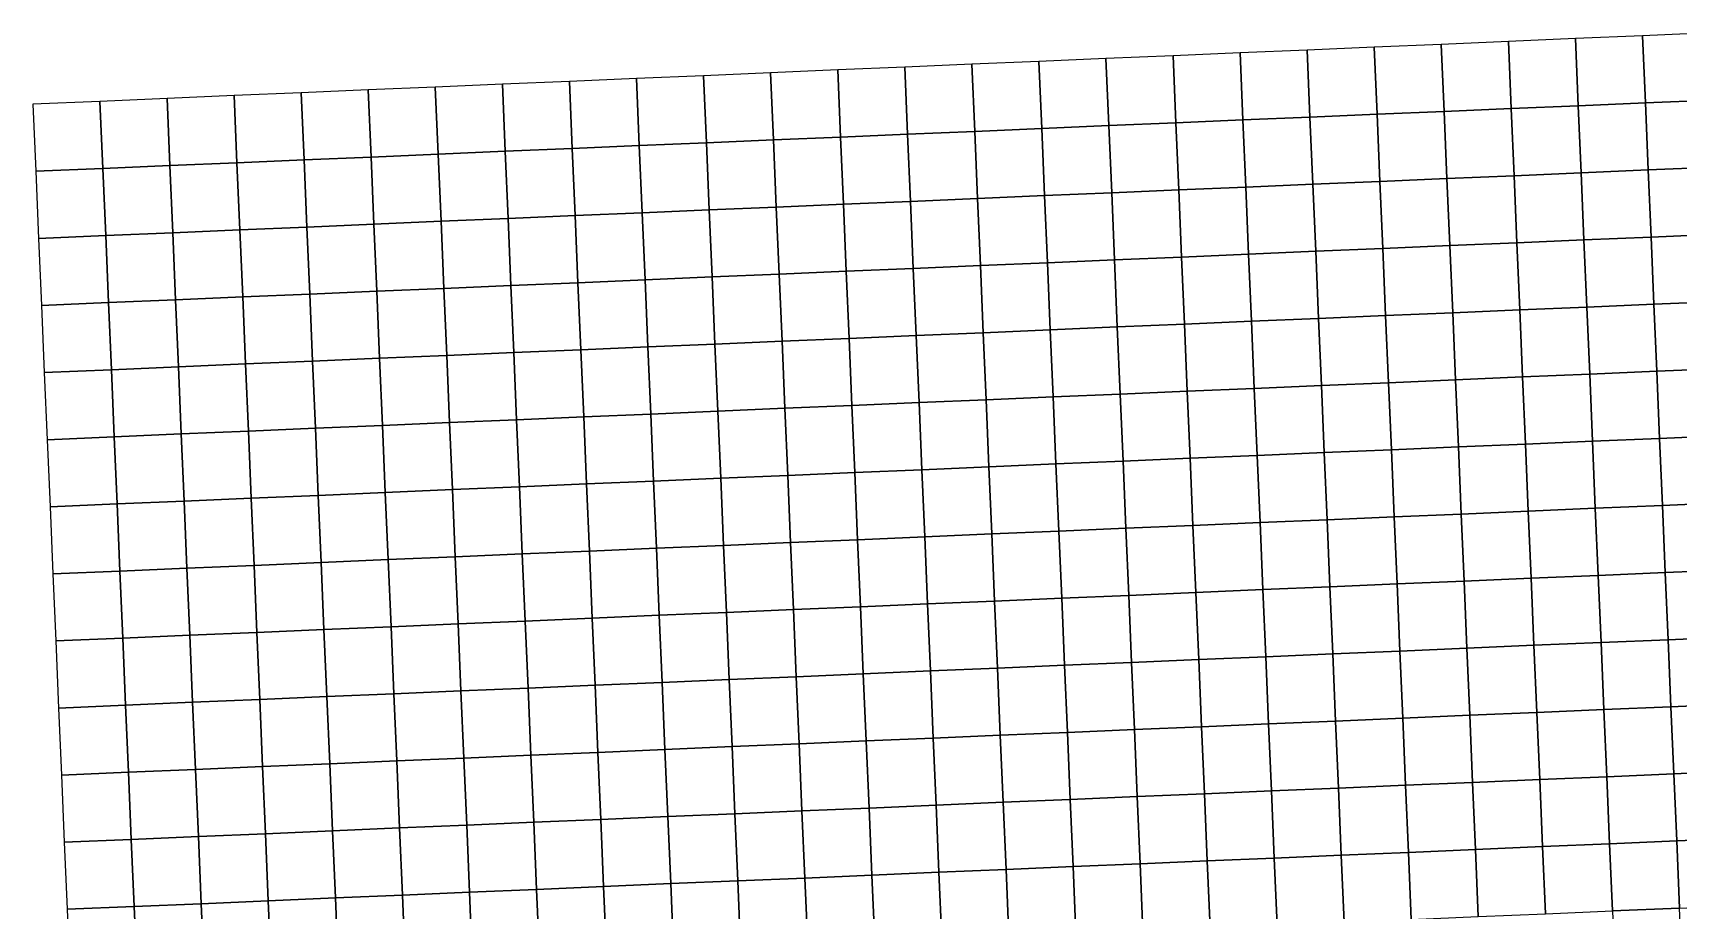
# Model space of a CAD drawing. Header units: metres. Extents: x -1.72 to 3.28, y -1.42 to 3.78.
# Drawn here: x -1.724 to 0.727, y 2.379 to 3.685 of the extents above; entities that cross this region are included whole.
import ezdxf

# ---------------------------------------------------------------- set-up
doc = ezdxf.new("R2010")
doc.units = ezdxf.units.M

msp = doc.modelspace()

# ---------------------------------------------------------------- linework, layer by layer
at = {"layer": 'B2'}
for points in [[(0.4743, 3.6724, -2.8692), (0.4786, 3.5725, -2.8661), (0.5785, 3.5768, -2.9133), (0.5742, 3.6767, -2.9164)], [(0.5742, 3.6767, -2.9164), (0.5785, 3.5768, -2.9133), (0.6784, 3.581, -2.9603), (0.6741, 3.6809, -2.9634)], [(0.6741, 3.6809, -2.9634), (0.6784, 3.581, -2.9603), (0.7783, 3.5853, -3.0062), (0.7741, 3.6852, -3.0093)], [(-0.0252, 3.6512, -2.6464), (-0.021, 3.5513, -2.6435), (0.0789, 3.5556, -2.6879), (0.0747, 3.6555, -2.6909)], [(0.0747, 3.6555, -2.6909), (0.0789, 3.5556, -2.6879), (0.1788, 3.5598, -2.7322), (0.1746, 3.6597, -2.7352)], [(0.1746, 3.6597, -2.7352), (0.1788, 3.5598, -2.7322), (0.2788, 3.564, -2.7767), (0.2745, 3.664, -2.7797)], [(0.2745, 3.664, -2.7797), (0.2788, 3.564, -2.7767), (0.3787, 3.5683, -2.8207), (0.3744, 3.6682, -2.8239)], [(0.3744, 3.6682, -2.8239), (0.3787, 3.5683, -2.8207), (0.4786, 3.5725, -2.8661), (0.4743, 3.6724, -2.8692)], [(-0.6247, 3.6258, -2.3606), (-0.6204, 3.5258, -2.3586), (-0.5205, 3.5301, -2.4056), (-0.5248, 3.63, -2.4078)], [(-0.5248, 3.63, -2.4078), (-0.5205, 3.5301, -2.4056), (-0.4206, 3.5343, -2.4535), (-0.4249, 3.6342, -2.4559)], [(-0.4249, 3.6342, -2.4559), (-0.4206, 3.5343, -2.4535), (-0.3207, 3.5386, -2.5006), (-0.325, 3.6385, -2.5032)], [(-0.325, 3.6385, -2.5032), (-0.3207, 3.5386, -2.5006), (-0.2208, 3.5428, -2.5486), (-0.225, 3.6427, -2.5513)], [(-0.225, 3.6427, -2.5513), (-0.2208, 3.5428, -2.5486), (-0.1209, 3.5471, -2.5961), (-0.1251, 3.647, -2.5988)], [(-0.1251, 3.647, -2.5988), (-0.1209, 3.5471, -2.5961), (-0.021, 3.5513, -2.6435), (-0.0252, 3.6512, -2.6464)], [(-1.2241, 3.6003, -2.0945), (-1.2199, 3.5004, -2.0932), (-1.12, 3.5046, -2.1267), (-1.1242, 3.6045, -2.1275)], [(-1.1242, 3.6045, -2.1275), (-1.12, 3.5046, -2.1267), (-1.0201, 3.5089, -2.1688), (-1.0243, 3.6088, -2.17)], [(-1.0243, 3.6088, -2.17), (-1.0201, 3.5089, -2.1688), (-0.9202, 3.5131, -2.2159), (-0.9244, 3.613, -2.2172)], [(-0.9244, 3.613, -2.2172), (-0.9202, 3.5131, -2.2159), (-0.8203, 3.5174, -2.2639), (-0.8245, 3.6173, -2.2654)], [(-0.8245, 3.6173, -2.2654), (-0.8203, 3.5174, -2.2639), (-0.7203, 3.5216, -2.3107), (-0.7246, 3.6215, -2.3125)], [(-0.7246, 3.6215, -2.3125), (-0.7203, 3.5216, -2.3107), (-0.6204, 3.5258, -2.3586), (-0.6247, 3.6258, -2.3606)], [(-1.7237, 3.5791, -2.0066), (-1.7194, 3.4792, -2.0028), (-1.6195, 3.4834, -2.0135), (-1.6238, 3.5833, -2.0172)], [(-1.6238, 3.5833, -2.0172), (-1.6195, 3.4834, -2.0135), (-1.5196, 3.4877, -2.0255), (-1.5239, 3.5876, -2.0284)], [(-1.5239, 3.5876, -2.0284), (-1.5196, 3.4877, -2.0255), (-1.4197, 3.4919, -2.0417), (-1.424, 3.5918, -2.044)], [(-1.424, 3.5918, -2.044), (-1.4197, 3.4919, -2.0417), (-1.3198, 3.4961, -2.0589), (-1.3241, 3.596, -2.0605)], [(-1.3241, 3.596, -2.0605), (-1.3198, 3.4961, -2.0589), (-1.2199, 3.5004, -2.0932), (-1.2241, 3.6003, -2.0945)], [(0.5785, 3.5768, -2.9133), (0.5827, 3.4769, -2.9092), (0.6826, 3.4811, -2.9561), (0.6784, 3.581, -2.9603)], [(0.6784, 3.581, -2.9603), (0.6826, 3.4811, -2.9561), (0.7825, 3.4854, -3.0021), (0.7783, 3.5853, -3.0062)], [(-0.021, 3.5513, -2.6435), (-0.0167, 3.4514, -2.6396), (0.0832, 3.4556, -2.6839), (0.0789, 3.5556, -2.6879)], [(0.0789, 3.5556, -2.6879), (0.0832, 3.4556, -2.6839), (0.1831, 3.4599, -2.7282), (0.1788, 3.5598, -2.7322)], [(0.1788, 3.5598, -2.7322), (0.1831, 3.4599, -2.7282), (0.283, 3.4641, -2.7725), (0.2788, 3.564, -2.7767)], [(0.2788, 3.564, -2.7767), (0.283, 3.4641, -2.7725), (0.3829, 3.4684, -2.8165), (0.3787, 3.5683, -2.8207)], [(0.3787, 3.5683, -2.8207), (0.3829, 3.4684, -2.8165), (0.4828, 3.4726, -2.862), (0.4786, 3.5725, -2.8661)], [(0.4786, 3.5725, -2.8661), (0.4828, 3.4726, -2.862), (0.5827, 3.4769, -2.9092), (0.5785, 3.5768, -2.9133)], [(-0.6204, 3.5258, -2.3586), (-0.6162, 3.4259, -2.3559), (-0.5163, 3.4302, -2.4028), (-0.5205, 3.5301, -2.4056)], [(-0.5205, 3.5301, -2.4056), (-0.5163, 3.4302, -2.4028), (-0.4164, 3.4344, -2.4504), (-0.4206, 3.5343, -2.4535)], [(-0.4206, 3.5343, -2.4535), (-0.4164, 3.4344, -2.4504), (-0.3165, 3.4387, -2.4972), (-0.3207, 3.5386, -2.5006)], [(-0.3207, 3.5386, -2.5006), (-0.3165, 3.4387, -2.4972), (-0.2166, 3.4429, -2.545), (-0.2208, 3.5428, -2.5486)], [(-0.2208, 3.5428, -2.5486), (-0.2166, 3.4429, -2.545), (-0.1166, 3.4472, -2.5925), (-0.1209, 3.5471, -2.5961)], [(-0.1209, 3.5471, -2.5961), (-0.1166, 3.4472, -2.5925), (-0.0167, 3.4514, -2.6396), (-0.021, 3.5513, -2.6435)], [(-1.12, 3.5046, -2.1267), (-1.1157, 3.4047, -2.1255), (-1.0158, 3.409, -2.1673), (-1.0201, 3.5089, -2.1688)], [(-1.0201, 3.5089, -2.1688), (-1.0158, 3.409, -2.1673), (-0.9159, 3.4132, -2.2141), (-0.9202, 3.5131, -2.2159)], [(-0.9202, 3.5131, -2.2159), (-0.9159, 3.4132, -2.2141), (-0.816, 3.4174, -2.262), (-0.8203, 3.5174, -2.2639)], [(-0.8203, 3.5174, -2.2639), (-0.816, 3.4174, -2.262), (-0.7161, 3.4217, -2.3085), (-0.7203, 3.5216, -2.3107)], [(-0.7203, 3.5216, -2.3107), (-0.7161, 3.4217, -2.3085), (-0.6162, 3.4259, -2.3559), (-0.6204, 3.5258, -2.3586)], [(-1.7194, 3.4792, -2.0028), (-1.7152, 3.3793, -1.9978), (-1.6153, 3.3835, -2.0087), (-1.6195, 3.4834, -2.0135)], [(-1.6195, 3.4834, -2.0135), (-1.6153, 3.3835, -2.0087), (-1.5154, 3.3877, -2.0217), (-1.5196, 3.4877, -2.0255)], [(-1.5196, 3.4877, -2.0255), (-1.5154, 3.3877, -2.0217), (-1.4155, 3.392, -2.0388), (-1.4197, 3.4919, -2.0417)], [(-1.4197, 3.4919, -2.0417), (-1.4155, 3.392, -2.0388), (-1.3156, 3.3962, -2.0568), (-1.3198, 3.4961, -2.0589)], [(-1.3198, 3.4961, -2.0589), (-1.3156, 3.3962, -2.0568), (-1.2157, 3.4005, -2.0915), (-1.2199, 3.5004, -2.0932)], [(-1.2199, 3.5004, -2.0932), (-1.2157, 3.4005, -2.0915), (-1.1157, 3.4047, -2.1255), (-1.12, 3.5046, -2.1267)], [(0.5827, 3.4769, -2.9092), (0.587, 3.377, -2.9041), (0.6869, 3.3812, -2.9508), (0.6826, 3.4811, -2.9561)], [(0.6826, 3.4811, -2.9561), (0.6869, 3.3812, -2.9508), (0.7868, 3.3854, -2.997), (0.7825, 3.4854, -3.0021)], [(0.0832, 3.4556, -2.6839), (0.0874, 3.3557, -2.6788), (0.1873, 3.36, -2.7231), (0.1831, 3.4599, -2.7282)], [(0.1831, 3.4599, -2.7282), (0.1873, 3.36, -2.7231), (0.2872, 3.3642, -2.7674), (0.283, 3.4641, -2.7725)], [(0.283, 3.4641, -2.7725), (0.2872, 3.3642, -2.7674), (0.3871, 3.3685, -2.8112), (0.3829, 3.4684, -2.8165)], [(0.3829, 3.4684, -2.8165), (0.3871, 3.3685, -2.8112), (0.4871, 3.3727, -2.8569), (0.4828, 3.4726, -2.862)], [(0.4828, 3.4726, -2.862), (0.4871, 3.3727, -2.8569), (0.587, 3.377, -2.9041), (0.5827, 3.4769, -2.9092)], [(-0.5163, 3.4302, -2.4028), (-0.512, 3.3303, -2.3992), (-0.4121, 3.3345, -2.4464), (-0.4164, 3.4344, -2.4504)], [(-0.4164, 3.4344, -2.4504), (-0.4121, 3.3345, -2.4464), (-0.3122, 3.3388, -2.493), (-0.3165, 3.4387, -2.4972)], [(-0.3165, 3.4387, -2.4972), (-0.3122, 3.3388, -2.493), (-0.2123, 3.343, -2.5404), (-0.2166, 3.4429, -2.545)], [(-0.2166, 3.4429, -2.545), (-0.2123, 3.343, -2.5404), (-0.1124, 3.3472, -2.5879), (-0.1166, 3.4472, -2.5925)], [(-0.1166, 3.4472, -2.5925), (-0.1124, 3.3472, -2.5879), (-0.0125, 3.3515, -2.6347), (-0.0167, 3.4514, -2.6396)], [(-0.0167, 3.4514, -2.6396), (-0.0125, 3.3515, -2.6347), (0.0874, 3.3557, -2.6788), (0.0832, 3.4556, -2.6839)], [(-1.1157, 3.4047, -2.1255), (-1.1115, 3.3048, -2.124), (-1.0116, 3.3091, -2.1653), (-1.0158, 3.409, -2.1673)], [(-1.0158, 3.409, -2.1673), (-1.0116, 3.3091, -2.1653), (-0.9117, 3.3133, -2.212), (-0.9159, 3.4132, -2.2141)], [(-0.9159, 3.4132, -2.2141), (-0.9117, 3.3133, -2.212), (-0.8118, 3.3175, -2.2595), (-0.816, 3.4174, -2.262)], [(-0.816, 3.4174, -2.262), (-0.8118, 3.3175, -2.2595), (-0.7119, 3.3218, -2.3057), (-0.7161, 3.4217, -2.3085)], [(-0.7161, 3.4217, -2.3085), (-0.7119, 3.3218, -2.3057), (-0.612, 3.326, -2.3527), (-0.6162, 3.4259, -2.3559)], [(-0.6162, 3.4259, -2.3559), (-0.612, 3.326, -2.3527), (-0.512, 3.3303, -2.3992), (-0.5163, 3.4302, -2.4028)], [(-1.7152, 3.3793, -1.9978), (-1.711, 3.2793, -1.9917), (-1.611, 3.2836, -2.0028), (-1.6153, 3.3835, -2.0087)], [(-1.6153, 3.3835, -2.0087), (-1.611, 3.2836, -2.0028), (-1.5111, 3.2878, -2.017), (-1.5154, 3.3877, -2.0217)], [(-1.5154, 3.3877, -2.0217), (-1.5111, 3.2878, -2.017), (-1.4112, 3.2921, -2.0352), (-1.4155, 3.392, -2.0388)], [(-1.4155, 3.392, -2.0388), (-1.4112, 3.2921, -2.0352), (-1.3113, 3.2963, -2.0542), (-1.3156, 3.3962, -2.0568)], [(-1.3156, 3.3962, -2.0568), (-1.3113, 3.2963, -2.0542), (-1.2114, 3.3006, -2.0893), (-1.2157, 3.4005, -2.0915)], [(-1.2157, 3.4005, -2.0915), (-1.2114, 3.3006, -2.0893), (-1.1115, 3.3048, -2.124), (-1.1157, 3.4047, -2.1255)], [(0.6869, 3.3812, -2.9508), (0.6911, 3.2813, -2.9456), (0.791, 3.2855, -2.9919), (0.7868, 3.3854, -2.997)], [(0.0874, 3.3557, -2.6788), (0.0917, 3.2558, -2.6738), (0.1916, 3.2601, -2.7181), (0.1873, 3.36, -2.7231)], [(0.1873, 3.36, -2.7231), (0.1916, 3.2601, -2.7181), (0.2915, 3.2643, -2.7623), (0.2872, 3.3642, -2.7674)], [(0.2872, 3.3642, -2.7674), (0.2915, 3.2643, -2.7623), (0.3914, 3.2686, -2.8059), (0.3871, 3.3685, -2.8112)], [(0.3871, 3.3685, -2.8112), (0.3914, 3.2686, -2.8059), (0.4913, 3.2728, -2.8519), (0.4871, 3.3727, -2.8569)], [(0.4871, 3.3727, -2.8569), (0.4913, 3.2728, -2.8519), (0.5912, 3.277, -2.8991), (0.587, 3.377, -2.9041)], [(0.587, 3.377, -2.9041), (0.5912, 3.277, -2.8991), (0.6911, 3.2813, -2.9456), (0.6869, 3.3812, -2.9508)], [(-0.512, 3.3303, -2.3992), (-0.5078, 3.2304, -2.3958), (-0.4079, 3.2346, -2.4426), (-0.4121, 3.3345, -2.4464)], [(-0.4121, 3.3345, -2.4464), (-0.4079, 3.2346, -2.4426), (-0.308, 3.2388, -2.4888), (-0.3122, 3.3388, -2.493)], [(-0.3122, 3.3388, -2.493), (-0.308, 3.2388, -2.4888), (-0.2081, 3.2431, -2.5359), (-0.2123, 3.343, -2.5404)], [(-0.2123, 3.343, -2.5404), (-0.2081, 3.2431, -2.5359), (-0.1082, 3.2473, -2.5834), (-0.1124, 3.3472, -2.5879)], [(-0.1124, 3.3472, -2.5879), (-0.1082, 3.2473, -2.5834), (-0.0082, 3.2516, -2.6297), (-0.0125, 3.3515, -2.6347)], [(-0.0125, 3.3515, -2.6347), (-0.0082, 3.2516, -2.6297), (0.0917, 3.2558, -2.6738), (0.0874, 3.3557, -2.6788)], [(-1.1115, 3.3048, -2.124), (-1.1073, 3.2049, -2.1225), (-1.0073, 3.2091, -2.1634), (-1.0116, 3.3091, -2.1653)], [(-1.0116, 3.3091, -2.1653), (-1.0073, 3.2091, -2.1634), (-0.9074, 3.2134, -2.2099), (-0.9117, 3.3133, -2.212)], [(-0.9117, 3.3133, -2.212), (-0.9074, 3.2134, -2.2099), (-0.8075, 3.2176, -2.2572), (-0.8118, 3.3175, -2.2595)], [(-0.8118, 3.3175, -2.2595), (-0.8075, 3.2176, -2.2572), (-0.7076, 3.2219, -2.3029), (-0.7119, 3.3218, -2.3057)], [(-0.7119, 3.3218, -2.3057), (-0.7076, 3.2219, -2.3029), (-0.6077, 3.2261, -2.3495), (-0.612, 3.326, -2.3527)], [(-0.612, 3.326, -2.3527), (-0.6077, 3.2261, -2.3495), (-0.5078, 3.2304, -2.3958), (-0.512, 3.3303, -2.3992)], [(-1.611, 3.2836, -2.0028), (-1.6068, 3.1837, -1.997), (-1.5069, 3.1879, -2.0124), (-1.5111, 3.2878, -2.017)], [(-1.5111, 3.2878, -2.017), (-1.5069, 3.1879, -2.0124), (-1.407, 3.1922, -2.0316), (-1.4112, 3.2921, -2.0352)], [(-1.4112, 3.2921, -2.0352), (-1.407, 3.1922, -2.0316), (-1.3071, 3.1964, -2.0517), (-1.3113, 3.2963, -2.0542)], [(-1.3113, 3.2963, -2.0542), (-1.3071, 3.1964, -2.0517), (-1.2072, 3.2007, -2.0871), (-1.2114, 3.3006, -2.0893)], [(-1.2114, 3.3006, -2.0893), (-1.2072, 3.2007, -2.0871), (-1.1073, 3.2049, -2.1225), (-1.1115, 3.3048, -2.124)], [(0.6911, 3.2813, -2.9456), (0.6954, 3.1814, -2.9404), (0.7953, 3.1856, -2.9868), (0.791, 3.2855, -2.9919)], [(-1.711, 3.2793, -1.9917), (-1.7067, 3.1794, -1.9857), (-1.6068, 3.1837, -1.997), (-1.611, 3.2836, -2.0028)], [(0.0917, 3.2558, -2.6738), (0.0959, 3.1559, -2.6687), (0.1958, 3.1602, -2.7129), (0.1916, 3.2601, -2.7181)], [(0.1916, 3.2601, -2.7181), (0.1958, 3.1602, -2.7129), (0.2957, 3.1644, -2.7571), (0.2915, 3.2643, -2.7623)], [(0.2915, 3.2643, -2.7623), (0.2957, 3.1644, -2.7571), (0.3956, 3.1686, -2.8006), (0.3914, 3.2686, -2.8059)], [(0.3914, 3.2686, -2.8059), (0.3956, 3.1686, -2.8006), (0.4955, 3.1729, -2.8468), (0.4913, 3.2728, -2.8519)], [(0.4913, 3.2728, -2.8519), (0.4955, 3.1729, -2.8468), (0.5955, 3.1771, -2.894), (0.5912, 3.277, -2.8991)], [(0.5912, 3.277, -2.8991), (0.5955, 3.1771, -2.894), (0.6954, 3.1814, -2.9404), (0.6911, 3.2813, -2.9456)], [(-0.4079, 3.2346, -2.4426), (-0.4036, 3.1347, -2.4388), (-0.3037, 3.1389, -2.4847), (-0.308, 3.2388, -2.4888)], [(-0.308, 3.2388, -2.4888), (-0.3037, 3.1389, -2.4847), (-0.2038, 3.1432, -2.5313), (-0.2081, 3.2431, -2.5359)], [(-0.2081, 3.2431, -2.5359), (-0.2038, 3.1432, -2.5313), (-0.1039, 3.1474, -2.5788), (-0.1082, 3.2473, -2.5834)], [(-0.1082, 3.2473, -2.5834), (-0.1039, 3.1474, -2.5788), (-0.004, 3.1517, -2.6248), (-0.0082, 3.2516, -2.6297)], [(-0.0082, 3.2516, -2.6297), (-0.004, 3.1517, -2.6248), (0.0959, 3.1559, -2.6687), (0.0917, 3.2558, -2.6738)], [(-1.0073, 3.2091, -2.1634), (-1.0031, 3.1092, -2.1615), (-0.9032, 3.1135, -2.2079), (-0.9074, 3.2134, -2.2099)], [(-0.9074, 3.2134, -2.2099), (-0.9032, 3.1135, -2.2079), (-0.8033, 3.1177, -2.2548), (-0.8075, 3.2176, -2.2572)], [(-0.8075, 3.2176, -2.2572), (-0.8033, 3.1177, -2.2548), (-0.7034, 3.122, -2.3003), (-0.7076, 3.2219, -2.3029)], [(-0.7076, 3.2219, -2.3029), (-0.7034, 3.122, -2.3003), (-0.6035, 3.1262, -2.3465), (-0.6077, 3.2261, -2.3495)], [(-0.6077, 3.2261, -2.3495), (-0.6035, 3.1262, -2.3465), (-0.5036, 3.1305, -2.3924), (-0.5078, 3.2304, -2.3958)], [(-0.5078, 3.2304, -2.3958), (-0.5036, 3.1305, -2.3924), (-0.4036, 3.1347, -2.4388), (-0.4079, 3.2346, -2.4426)], [(-1.6068, 3.1837, -1.997), (-1.6026, 3.0838, -1.9913), (-1.5027, 3.088, -2.0079), (-1.5069, 3.1879, -2.0124)], [(-1.5069, 3.1879, -2.0124), (-1.5027, 3.088, -2.0079), (-1.4027, 3.0923, -2.0282), (-1.407, 3.1922, -2.0316)], [(-1.407, 3.1922, -2.0316), (-1.4027, 3.0923, -2.0282), (-1.3028, 3.0965, -2.0493), (-1.3071, 3.1964, -2.0517)], [(-1.3071, 3.1964, -2.0517), (-1.3028, 3.0965, -2.0493), (-1.2029, 3.1007, -2.0849), (-1.2072, 3.2007, -2.0871)], [(-1.2072, 3.2007, -2.0871), (-1.2029, 3.1007, -2.0849), (-1.103, 3.105, -2.1211), (-1.1073, 3.2049, -2.1225)], [(-1.1073, 3.2049, -2.1225), (-1.103, 3.105, -2.1211), (-1.0031, 3.1092, -2.1615), (-1.0073, 3.2091, -2.1634)], [(-1.7067, 3.1794, -1.9857), (-1.7025, 3.0795, -1.9798), (-1.6026, 3.0838, -1.9913), (-1.6068, 3.1837, -1.997)], [(0.1958, 3.1602, -2.7129), (0.2001, 3.0602, -2.7078), (0.3, 3.0645, -2.7519), (0.2957, 3.1644, -2.7571)], [(0.2957, 3.1644, -2.7571), (0.3, 3.0645, -2.7519), (0.3999, 3.0687, -2.7953), (0.3956, 3.1686, -2.8006)], [(0.3956, 3.1686, -2.8006), (0.3999, 3.0687, -2.7953), (0.4998, 3.073, -2.8417), (0.4955, 3.1729, -2.8468)], [(0.4955, 3.1729, -2.8468), (0.4998, 3.073, -2.8417), (0.5997, 3.0772, -2.8889), (0.5955, 3.1771, -2.894)], [(0.5955, 3.1771, -2.894), (0.5997, 3.0772, -2.8889), (0.6996, 3.0815, -2.9352), (0.6954, 3.1814, -2.9404)], [(0.6954, 3.1814, -2.9404), (0.6996, 3.0815, -2.9352), (0.7995, 3.0857, -2.9817), (0.7953, 3.1856, -2.9868)], [(-0.4036, 3.1347, -2.4388), (-0.3994, 3.0348, -2.4349), (-0.2995, 3.039, -2.4806), (-0.3037, 3.1389, -2.4847)], [(-0.3037, 3.1389, -2.4847), (-0.2995, 3.039, -2.4806), (-0.1996, 3.0433, -2.5268), (-0.2038, 3.1432, -2.5313)], [(-0.2038, 3.1432, -2.5313), (-0.1996, 3.0433, -2.5268), (-0.0997, 3.0475, -2.5743), (-0.1039, 3.1474, -2.5788)], [(-0.1039, 3.1474, -2.5788), (-0.0997, 3.0475, -2.5743), (0.0002, 3.0518, -2.6198), (-0.004, 3.1517, -2.6248)], [(-0.004, 3.1517, -2.6248), (0.0002, 3.0518, -2.6198), (0.1002, 3.056, -2.6635), (0.0959, 3.1559, -2.6687)], [(0.0959, 3.1559, -2.6687), (0.1002, 3.056, -2.6635), (0.2001, 3.0602, -2.7078), (0.1958, 3.1602, -2.7129)], [(-1.0031, 3.1092, -2.1615), (-0.9989, 3.0093, -2.1596), (-0.8989, 3.0136, -2.2058), (-0.9032, 3.1135, -2.2079)], [(-0.9032, 3.1135, -2.2079), (-0.8989, 3.0136, -2.2058), (-0.799, 3.0178, -2.2525), (-0.8033, 3.1177, -2.2548)], [(-0.8033, 3.1177, -2.2548), (-0.799, 3.0178, -2.2525), (-0.6991, 3.0221, -2.2977), (-0.7034, 3.122, -2.3003)], [(-0.7034, 3.122, -2.3003), (-0.6991, 3.0221, -2.2977), (-0.5992, 3.0263, -2.3434), (-0.6035, 3.1262, -2.3465)], [(-0.6035, 3.1262, -2.3465), (-0.5992, 3.0263, -2.3434), (-0.4993, 3.0305, -2.389), (-0.5036, 3.1305, -2.3924)], [(-0.5036, 3.1305, -2.3924), (-0.4993, 3.0305, -2.389), (-0.3994, 3.0348, -2.4349), (-0.4036, 3.1347, -2.4388)], [(-1.5027, 3.088, -2.0079), (-1.4984, 2.9881, -2.0037), (-1.3985, 2.9923, -2.025), (-1.4027, 3.0923, -2.0282)], [(-1.4027, 3.0923, -2.0282), (-1.3985, 2.9923, -2.025), (-1.2986, 2.9966, -2.0472), (-1.3028, 3.0965, -2.0493)], [(-1.3028, 3.0965, -2.0493), (-1.2986, 2.9966, -2.0472), (-1.1987, 3.0008, -2.0827), (-1.2029, 3.1007, -2.0849)], [(-1.2029, 3.1007, -2.0849), (-1.1987, 3.0008, -2.0827), (-1.0988, 3.0051, -2.1196), (-1.103, 3.105, -2.1211)], [(-1.103, 3.105, -2.1211), (-1.0988, 3.0051, -2.1196), (-0.9989, 3.0093, -2.1596), (-1.0031, 3.1092, -2.1615)], [(-1.7025, 3.0795, -1.9798), (-1.6982, 2.9796, -1.9741), (-1.5983, 2.9839, -1.9858), (-1.6026, 3.0838, -1.9913)], [(-1.6026, 3.0838, -1.9913), (-1.5983, 2.9839, -1.9858), (-1.4984, 2.9881, -2.0037), (-1.5027, 3.088, -2.0079)], [(0.2001, 3.0602, -2.7078), (0.2043, 2.9603, -2.7026), (0.3042, 2.9646, -2.7466), (0.3, 3.0645, -2.7519)], [(0.3, 3.0645, -2.7519), (0.3042, 2.9646, -2.7466), (0.4041, 2.9688, -2.7899), (0.3999, 3.0687, -2.7953)], [(0.3999, 3.0687, -2.7953), (0.4041, 2.9688, -2.7899), (0.504, 2.9731, -2.8365), (0.4998, 3.073, -2.8417)], [(0.4998, 3.073, -2.8417), (0.504, 2.9731, -2.8365), (0.6039, 2.9773, -2.8837), (0.5997, 3.0772, -2.8889)], [(0.5997, 3.0772, -2.8889), (0.6039, 2.9773, -2.8837), (0.7039, 2.9816, -2.93), (0.6996, 3.0815, -2.9352)], [(0.6996, 3.0815, -2.9352), (0.7039, 2.9816, -2.93), (0.8038, 2.9858, -2.9766), (0.7995, 3.0857, -2.9817)], [(-0.2995, 3.039, -2.4806), (-0.2952, 2.9391, -2.4764), (-0.1953, 2.9434, -2.5223), (-0.1996, 3.0433, -2.5268)], [(-0.1996, 3.0433, -2.5268), (-0.1953, 2.9434, -2.5223), (-0.0954, 2.9476, -2.5697), (-0.0997, 3.0475, -2.5743)], [(-0.0997, 3.0475, -2.5743), (-0.0954, 2.9476, -2.5697), (0.0045, 2.9519, -2.6148), (0.0002, 3.0518, -2.6198)], [(0.0002, 3.0518, -2.6198), (0.0045, 2.9519, -2.6148), (0.1044, 2.9561, -2.6583), (0.1002, 3.056, -2.6635)], [(0.1002, 3.056, -2.6635), (0.1044, 2.9561, -2.6583), (0.2043, 2.9603, -2.7026), (0.2001, 3.0602, -2.7078)], [(-0.8989, 3.0136, -2.2058), (-0.8947, 2.9137, -2.2038), (-0.7948, 2.9179, -2.2502), (-0.799, 3.0178, -2.2525)], [(-0.799, 3.0178, -2.2525), (-0.7948, 2.9179, -2.2502), (-0.6949, 2.9221, -2.2951), (-0.6991, 3.0221, -2.2977)], [(-0.6991, 3.0221, -2.2977), (-0.6949, 2.9221, -2.2951), (-0.595, 2.9264, -2.3403), (-0.5992, 3.0263, -2.3434)], [(-0.5992, 3.0263, -2.3434), (-0.595, 2.9264, -2.3403), (-0.4951, 2.9306, -2.3857), (-0.4993, 3.0305, -2.389)], [(-0.4993, 3.0305, -2.389), (-0.4951, 2.9306, -2.3857), (-0.3952, 2.9349, -2.4312), (-0.3994, 3.0348, -2.4349)], [(-0.3994, 3.0348, -2.4349), (-0.3952, 2.9349, -2.4312), (-0.2952, 2.9391, -2.4764), (-0.2995, 3.039, -2.4806)], [(-1.4984, 2.9881, -2.0037), (-1.4942, 2.8882, -1.9995), (-1.3943, 2.8924, -2.0219), (-1.3985, 2.9923, -2.025)], [(-1.3985, 2.9923, -2.025), (-1.3943, 2.8924, -2.0219), (-1.2943, 2.8967, -2.0452), (-1.2986, 2.9966, -2.0472)], [(-1.2986, 2.9966, -2.0472), (-1.2943, 2.8967, -2.0452), (-1.1944, 2.9009, -2.0807), (-1.1987, 3.0008, -2.0827)], [(-1.1987, 3.0008, -2.0827), (-1.1944, 2.9009, -2.0807), (-1.0945, 2.9052, -2.1181), (-1.0988, 3.0051, -2.1196)], [(-1.0988, 3.0051, -2.1196), (-1.0945, 2.9052, -2.1181), (-0.9946, 2.9094, -2.1577), (-0.9989, 3.0093, -2.1596)], [(-0.9989, 3.0093, -2.1596), (-0.9946, 2.9094, -2.1577), (-0.8947, 2.9137, -2.2038), (-0.8989, 3.0136, -2.2058)], [(-1.6982, 2.9796, -1.9741), (-1.694, 2.8797, -1.9684), (-1.5941, 2.8839, -1.9805), (-1.5983, 2.9839, -1.9858)], [(-1.5983, 2.9839, -1.9858), (-1.5941, 2.8839, -1.9805), (-1.4942, 2.8882, -1.9995), (-1.4984, 2.9881, -2.0037)], [(0.3042, 2.9646, -2.7466), (0.3085, 2.8647, -2.7413), (0.4084, 2.8689, -2.7846), (0.4041, 2.9688, -2.7899)], [(0.4041, 2.9688, -2.7899), (0.4084, 2.8689, -2.7846), (0.5083, 2.8732, -2.8313), (0.504, 2.9731, -2.8365)], [(0.504, 2.9731, -2.8365), (0.5083, 2.8732, -2.8313), (0.6082, 2.8774, -2.8785), (0.6039, 2.9773, -2.8837)], [(0.6039, 2.9773, -2.8837), (0.6082, 2.8774, -2.8785), (0.7081, 2.8816, -2.9247), (0.7039, 2.9816, -2.93)], [(0.7039, 2.9816, -2.93), (0.7081, 2.8816, -2.9247), (0.808, 2.8859, -2.9715), (0.8038, 2.9858, -2.9766)], [(-0.2952, 2.9391, -2.4764), (-0.291, 2.8392, -2.4723), (-0.1911, 2.8435, -2.5177), (-0.1953, 2.9434, -2.5223)], [(-0.1953, 2.9434, -2.5223), (-0.1911, 2.8435, -2.5177), (-0.0912, 2.8477, -2.565), (-0.0954, 2.9476, -2.5697)], [(-0.0954, 2.9476, -2.5697), (-0.0912, 2.8477, -2.565), (0.0087, 2.8519, -2.6097), (0.0045, 2.9519, -2.6148)], [(0.0045, 2.9519, -2.6148), (0.0087, 2.8519, -2.6097), (0.1086, 2.8562, -2.6531), (0.1044, 2.9561, -2.6583)], [(0.1044, 2.9561, -2.6583), (0.1086, 2.8562, -2.6531), (0.2085, 2.8604, -2.6973), (0.2043, 2.9603, -2.7026)], [(0.2043, 2.9603, -2.7026), (0.2085, 2.8604, -2.6973), (0.3085, 2.8647, -2.7413), (0.3042, 2.9646, -2.7466)], [(-0.8947, 2.9137, -2.2038), (-0.8905, 2.8137, -2.2018), (-0.7906, 2.818, -2.2479), (-0.7948, 2.9179, -2.2502)], [(-0.7948, 2.9179, -2.2502), (-0.7906, 2.818, -2.2479), (-0.6906, 2.8222, -2.2925), (-0.6949, 2.9221, -2.2951)], [(-0.6949, 2.9221, -2.2951), (-0.6906, 2.8222, -2.2925), (-0.5907, 2.8265, -2.3374), (-0.595, 2.9264, -2.3403)], [(-0.595, 2.9264, -2.3403), (-0.5907, 2.8265, -2.3374), (-0.4908, 2.8307, -2.3824), (-0.4951, 2.9306, -2.3857)], [(-0.4951, 2.9306, -2.3857), (-0.4908, 2.8307, -2.3824), (-0.3909, 2.835, -2.4274), (-0.3952, 2.9349, -2.4312)], [(-0.3952, 2.9349, -2.4312), (-0.3909, 2.835, -2.4274), (-0.291, 2.8392, -2.4723), (-0.2952, 2.9391, -2.4764)], [(-1.4942, 2.8882, -1.9995), (-1.4899, 2.7883, -1.9955), (-1.39, 2.7925, -2.019), (-1.3943, 2.8924, -2.0219)], [(-1.3943, 2.8924, -2.0219), (-1.39, 2.7925, -2.019), (-1.2901, 2.7968, -2.0434), (-1.2943, 2.8967, -2.0452)], [(-1.2943, 2.8967, -2.0452), (-1.2901, 2.7968, -2.0434), (-1.1902, 2.801, -2.0788), (-1.1944, 2.9009, -2.0807)], [(-1.1944, 2.9009, -2.0807), (-1.1902, 2.801, -2.0788), (-1.0903, 2.8053, -2.1167), (-1.0945, 2.9052, -2.1181)], [(-1.0945, 2.9052, -2.1181), (-1.0903, 2.8053, -2.1167), (-0.9904, 2.8095, -2.1559), (-0.9946, 2.9094, -2.1577)], [(-0.9946, 2.9094, -2.1577), (-0.9904, 2.8095, -2.1559), (-0.8905, 2.8137, -2.2018), (-0.8947, 2.9137, -2.2038)], [(-1.694, 2.8797, -1.9684), (-1.6897, 2.7798, -1.9627), (-1.5898, 2.784, -1.9753), (-1.5941, 2.8839, -1.9805)], [(-1.5941, 2.8839, -1.9805), (-1.5898, 2.784, -1.9753), (-1.4899, 2.7883, -1.9955), (-1.4942, 2.8882, -1.9995)], [(0.3085, 2.8647, -2.7413), (0.3127, 2.7648, -2.7361), (0.4126, 2.769, -2.7791), (0.4084, 2.8689, -2.7846)], [(0.4084, 2.8689, -2.7846), (0.4126, 2.769, -2.7791), (0.5125, 2.7733, -2.8258), (0.5083, 2.8732, -2.8313)], [(0.5083, 2.8732, -2.8313), (0.5125, 2.7733, -2.8258), (0.6124, 2.7775, -2.8728), (0.6082, 2.8774, -2.8785)], [(0.6082, 2.8774, -2.8785), (0.6124, 2.7775, -2.8728), (0.7123, 2.7817, -2.9188), (0.7081, 2.8816, -2.9247)], [(0.7081, 2.8816, -2.9247), (0.7123, 2.7817, -2.9188), (0.8123, 2.786, -2.9658), (0.808, 2.8859, -2.9715)], [(-0.291, 2.8392, -2.4723), (-0.2868, 2.7393, -2.4685), (-0.1868, 2.7435, -2.5135), (-0.1911, 2.8435, -2.5177)], [(-0.1911, 2.8435, -2.5177), (-0.1868, 2.7435, -2.5135), (-0.0869, 2.7478, -2.5606), (-0.0912, 2.8477, -2.565)], [(-0.0912, 2.8477, -2.565), (-0.0869, 2.7478, -2.5606), (0.013, 2.752, -2.6049), (0.0087, 2.8519, -2.6097)], [(0.0087, 2.8519, -2.6097), (0.013, 2.752, -2.6049), (0.1129, 2.7563, -2.6482), (0.1086, 2.8562, -2.6531)], [(0.1086, 2.8562, -2.6531), (0.1129, 2.7563, -2.6482), (0.2128, 2.7605, -2.6923), (0.2085, 2.8604, -2.6973)], [(0.2085, 2.8604, -2.6973), (0.2128, 2.7605, -2.6923), (0.3127, 2.7648, -2.7361), (0.3085, 2.8647, -2.7413)], [(-0.7906, 2.818, -2.2479), (-0.7863, 2.7181, -2.2456), (-0.6864, 2.7223, -2.2901), (-0.6906, 2.8222, -2.2925)], [(-0.6906, 2.8222, -2.2925), (-0.6864, 2.7223, -2.2901), (-0.5865, 2.7266, -2.3347), (-0.5907, 2.8265, -2.3374)], [(-0.5907, 2.8265, -2.3374), (-0.5865, 2.7266, -2.3347), (-0.4866, 2.7308, -2.3794), (-0.4908, 2.8307, -2.3824)], [(-0.4908, 2.8307, -2.3824), (-0.4866, 2.7308, -2.3794), (-0.3867, 2.7351, -2.4241), (-0.3909, 2.835, -2.4274)], [(-0.3909, 2.835, -2.4274), (-0.3867, 2.7351, -2.4241), (-0.2868, 2.7393, -2.4685), (-0.291, 2.8392, -2.4723)], [(-1.39, 2.7925, -2.019), (-1.3858, 2.6926, -2.0159), (-1.2859, 2.6969, -2.0412), (-1.2901, 2.7968, -2.0434)], [(-1.2901, 2.7968, -2.0434), (-1.2859, 2.6969, -2.0412), (-1.1859, 2.7011, -2.0766), (-1.1902, 2.801, -2.0788)], [(-1.1902, 2.801, -2.0788), (-1.1859, 2.7011, -2.0766), (-1.086, 2.7053, -2.1146), (-1.0903, 2.8053, -2.1167)], [(-1.0903, 2.8053, -2.1167), (-1.086, 2.7053, -2.1146), (-0.9861, 2.7096, -2.1537), (-0.9904, 2.8095, -2.1559)], [(-0.9904, 2.8095, -2.1559), (-0.9861, 2.7096, -2.1537), (-0.8862, 2.7138, -2.1995), (-0.8905, 2.8137, -2.2018)], [(-0.8905, 2.8137, -2.2018), (-0.8862, 2.7138, -2.1995), (-0.7863, 2.7181, -2.2456), (-0.7906, 2.818, -2.2479)], [(-1.6897, 2.7798, -1.9627), (-1.6855, 2.6799, -1.957), (-1.5856, 2.6841, -1.9703), (-1.5898, 2.784, -1.9753)], [(-1.5898, 2.784, -1.9753), (-1.5856, 2.6841, -1.9703), (-1.4857, 2.6884, -1.9915), (-1.4899, 2.7883, -1.9955)], [(-1.4899, 2.7883, -1.9955), (-1.4857, 2.6884, -1.9915), (-1.3858, 2.6926, -2.0159), (-1.39, 2.7925, -2.019)], [(0.4126, 2.769, -2.7791), (0.4169, 2.6691, -2.7737), (0.5168, 2.6733, -2.8201), (0.5125, 2.7733, -2.8258)], [(0.5125, 2.7733, -2.8258), (0.5168, 2.6733, -2.8201), (0.6167, 2.6776, -2.8665), (0.6124, 2.7775, -2.8728)], [(0.6124, 2.7775, -2.8728), (0.6167, 2.6776, -2.8665), (0.7166, 2.6818, -2.9123), (0.7123, 2.7817, -2.9188)], [(0.7123, 2.7817, -2.9188), (0.7166, 2.6818, -2.9123), (0.8165, 2.6861, -2.9595), (0.8123, 2.786, -2.9658)], [(-0.1868, 2.7435, -2.5135), (-0.1826, 2.6436, -2.5097), (-0.0827, 2.6479, -2.5563), (-0.0869, 2.7478, -2.5606)], [(-0.0869, 2.7478, -2.5606), (-0.0827, 2.6479, -2.5563), (0.0172, 2.6521, -2.6002), (0.013, 2.752, -2.6049)], [(0.013, 2.752, -2.6049), (0.0172, 2.6521, -2.6002), (0.1171, 2.6564, -2.6434), (0.1129, 2.7563, -2.6482)], [(0.1129, 2.7563, -2.6482), (0.1171, 2.6564, -2.6434), (0.217, 2.6606, -2.6876), (0.2128, 2.7605, -2.6923)], [(0.2128, 2.7605, -2.6923), (0.217, 2.6606, -2.6876), (0.3169, 2.6649, -2.731), (0.3127, 2.7648, -2.7361)], [(0.3127, 2.7648, -2.7361), (0.3169, 2.6649, -2.731), (0.4169, 2.6691, -2.7737), (0.4126, 2.769, -2.7791)], [(-0.7863, 2.7181, -2.2456), (-0.7821, 2.6182, -2.2432), (-0.6822, 2.6224, -2.2877), (-0.6864, 2.7223, -2.2901)], [(-0.6864, 2.7223, -2.2901), (-0.6822, 2.6224, -2.2877), (-0.5822, 2.6267, -2.3323), (-0.5865, 2.7266, -2.3347)], [(-0.5865, 2.7266, -2.3347), (-0.5822, 2.6267, -2.3323), (-0.4823, 2.6309, -2.3769), (-0.4866, 2.7308, -2.3794)], [(-0.4866, 2.7308, -2.3794), (-0.4823, 2.6309, -2.3769), (-0.3824, 2.6351, -2.4213), (-0.3867, 2.7351, -2.4241)], [(-0.3867, 2.7351, -2.4241), (-0.3824, 2.6351, -2.4213), (-0.2825, 2.6394, -2.4651), (-0.2868, 2.7393, -2.4685)], [(-0.2868, 2.7393, -2.4685), (-0.2825, 2.6394, -2.4651), (-0.1826, 2.6436, -2.5097), (-0.1868, 2.7435, -2.5135)], [(-1.3858, 2.6926, -2.0159), (-1.3815, 2.5927, -2.0127), (-1.2816, 2.597, -2.0388), (-1.2859, 2.6969, -2.0412)], [(-1.2859, 2.6969, -2.0412), (-1.2816, 2.597, -2.0388), (-1.1817, 2.6012, -2.0739), (-1.1859, 2.7011, -2.0766)], [(-1.1859, 2.7011, -2.0766), (-1.1817, 2.6012, -2.0739), (-1.0818, 2.6054, -2.1119), (-1.086, 2.7053, -2.1146)], [(-1.086, 2.7053, -2.1146), (-1.0818, 2.6054, -2.1119), (-0.9819, 2.6097, -2.1511), (-0.9861, 2.7096, -2.1537)], [(-0.9861, 2.7096, -2.1537), (-0.9819, 2.6097, -2.1511), (-0.882, 2.6139, -2.197), (-0.8862, 2.7138, -2.1995)], [(-0.8862, 2.7138, -2.1995), (-0.882, 2.6139, -2.197), (-0.7821, 2.6182, -2.2432), (-0.7863, 2.7181, -2.2456)], [(-1.6855, 2.6799, -1.957), (-1.6813, 2.58, -1.9513), (-1.5813, 2.5842, -1.9655), (-1.5856, 2.6841, -1.9703)], [(-1.5856, 2.6841, -1.9703), (-1.5813, 2.5842, -1.9655), (-1.4814, 2.5885, -1.9875), (-1.4857, 2.6884, -1.9915)], [(-1.4857, 2.6884, -1.9915), (-1.4814, 2.5885, -1.9875), (-1.3815, 2.5927, -2.0127), (-1.3858, 2.6926, -2.0159)], [(0.4169, 2.6691, -2.7737), (0.4211, 2.5692, -2.7683), (0.521, 2.5734, -2.8141), (0.5168, 2.6733, -2.8201)], [(0.5168, 2.6733, -2.8201), (0.521, 2.5734, -2.8141), (0.6209, 2.5777, -2.8597), (0.6167, 2.6776, -2.8665)], [(0.6167, 2.6776, -2.8665), (0.6209, 2.5777, -2.8597), (0.7208, 2.5819, -2.9052), (0.7166, 2.6818, -2.9123)], [(0.7166, 2.6818, -2.9123), (0.7208, 2.5819, -2.9052), (0.8207, 2.5862, -2.9526), (0.8165, 2.6861, -2.9595)], [(-0.1826, 2.6436, -2.5097), (-0.1784, 2.5437, -2.5062), (-0.0784, 2.548, -2.5522), (-0.0827, 2.6479, -2.5563)], [(-0.0827, 2.6479, -2.5563), (-0.0784, 2.548, -2.5522), (0.0215, 2.5522, -2.5958), (0.0172, 2.6521, -2.6002)], [(0.0172, 2.6521, -2.6002), (0.0215, 2.5522, -2.5958), (0.1214, 2.5565, -2.6389), (0.1171, 2.6564, -2.6434)], [(0.1171, 2.6564, -2.6434), (0.1214, 2.5565, -2.6389), (0.2213, 2.5607, -2.6831), (0.217, 2.6606, -2.6876)], [(0.217, 2.6606, -2.6876), (0.2213, 2.5607, -2.6831), (0.3212, 2.5649, -2.726), (0.3169, 2.6649, -2.731)], [(0.3169, 2.6649, -2.731), (0.3212, 2.5649, -2.726), (0.4211, 2.5692, -2.7683), (0.4169, 2.6691, -2.7737)], [(-0.6822, 2.6224, -2.2877), (-0.6779, 2.5225, -2.2855), (-0.578, 2.5267, -2.3302), (-0.5822, 2.6267, -2.3323)], [(-0.5822, 2.6267, -2.3323), (-0.578, 2.5267, -2.3302), (-0.4781, 2.531, -2.3747), (-0.4823, 2.6309, -2.3769)], [(-0.4823, 2.6309, -2.3769), (-0.4781, 2.531, -2.3747), (-0.3782, 2.5352, -2.4189), (-0.3824, 2.6351, -2.4213)], [(-0.3824, 2.6351, -2.4213), (-0.3782, 2.5352, -2.4189), (-0.2783, 2.5395, -2.4622), (-0.2825, 2.6394, -2.4651)], [(-0.2825, 2.6394, -2.4651), (-0.2783, 2.5395, -2.4622), (-0.1784, 2.5437, -2.5062), (-0.1826, 2.6436, -2.5097)], [(-1.2816, 2.597, -2.0388), (-1.2774, 2.497, -2.036), (-1.1775, 2.5013, -2.0707), (-1.1817, 2.6012, -2.0739)], [(-1.1817, 2.6012, -2.0739), (-1.1775, 2.5013, -2.0707), (-1.0775, 2.5055, -2.1086), (-1.0818, 2.6054, -2.1119)], [(-1.0818, 2.6054, -2.1119), (-1.0775, 2.5055, -2.1086), (-0.9776, 2.5098, -2.1481), (-0.9819, 2.6097, -2.1511)], [(-0.9819, 2.6097, -2.1511), (-0.9776, 2.5098, -2.1481), (-0.8777, 2.514, -2.1943), (-0.882, 2.6139, -2.197)], [(-0.882, 2.6139, -2.197), (-0.8777, 2.514, -2.1943), (-0.7778, 2.5183, -2.2407), (-0.7821, 2.6182, -2.2432)], [(-0.7821, 2.6182, -2.2432), (-0.7778, 2.5183, -2.2407), (-0.6779, 2.5225, -2.2855), (-0.6822, 2.6224, -2.2877)], [(-1.6813, 2.58, -1.9513), (-1.677, 2.4801, -1.9456), (-1.5771, 2.4843, -1.9608), (-1.5813, 2.5842, -1.9655)], [(-1.5813, 2.5842, -1.9655), (-1.5771, 2.4843, -1.9608), (-1.4772, 2.4886, -1.9833), (-1.4814, 2.5885, -1.9875)], [(-1.4814, 2.5885, -1.9875), (-1.4772, 2.4886, -1.9833), (-1.3773, 2.4928, -2.0092), (-1.3815, 2.5927, -2.0127)], [(-1.3815, 2.5927, -2.0127), (-1.3773, 2.4928, -2.0092), (-1.2774, 2.497, -2.036), (-1.2816, 2.597, -2.0388)], [(0.521, 2.5734, -2.8141), (0.5253, 2.4735, -2.8079), (0.6252, 2.4778, -2.8525), (0.6209, 2.5777, -2.8597)], [(0.6209, 2.5777, -2.8597), (0.6252, 2.4778, -2.8525), (0.7251, 2.482, -2.8974), (0.7208, 2.5819, -2.9052)], [(0.7208, 2.5819, -2.9052), (0.7251, 2.482, -2.8974), (0.825, 2.4863, -2.9451), (0.8207, 2.5862, -2.9526)], [(-0.0784, 2.548, -2.5522), (-0.0742, 2.4481, -2.5484), (0.0257, 2.4523, -2.5916), (0.0215, 2.5522, -2.5958)], [(0.0215, 2.5522, -2.5958), (0.0257, 2.4523, -2.5916), (0.1256, 2.4565, -2.6347), (0.1214, 2.5565, -2.6389)], [(0.1214, 2.5565, -2.6389), (0.1256, 2.4565, -2.6347), (0.2255, 2.4608, -2.6789), (0.2213, 2.5607, -2.6831)], [(0.2213, 2.5607, -2.6831), (0.2255, 2.4608, -2.6789), (0.3254, 2.465, -2.7211), (0.3212, 2.5649, -2.726)], [(0.3212, 2.5649, -2.726), (0.3254, 2.465, -2.7211), (0.4253, 2.4693, -2.7629), (0.4211, 2.5692, -2.7683)], [(0.4211, 2.5692, -2.7683), (0.4253, 2.4693, -2.7629), (0.5253, 2.4735, -2.8079), (0.521, 2.5734, -2.8141)], [(-0.6779, 2.5225, -2.2855), (-0.6737, 2.4226, -2.2833), (-0.5738, 2.4268, -2.3284), (-0.578, 2.5267, -2.3302)], [(-0.578, 2.5267, -2.3302), (-0.5738, 2.4268, -2.3284), (-0.4738, 2.4311, -2.373), (-0.4781, 2.531, -2.3747)], [(-0.4781, 2.531, -2.3747), (-0.4738, 2.4311, -2.373), (-0.3739, 2.4353, -2.4171), (-0.3782, 2.5352, -2.4189)], [(-0.3782, 2.5352, -2.4189), (-0.3739, 2.4353, -2.4171), (-0.274, 2.4396, -2.4596), (-0.2783, 2.5395, -2.4622)], [(-0.2783, 2.5395, -2.4622), (-0.274, 2.4396, -2.4596), (-0.1741, 2.4438, -2.5031), (-0.1784, 2.5437, -2.5062)], [(-0.1784, 2.5437, -2.5062), (-0.1741, 2.4438, -2.5031), (-0.0742, 2.4481, -2.5484), (-0.0784, 2.548, -2.5522)], [(-1.2774, 2.497, -2.036), (-1.2731, 2.3971, -2.0329), (-1.1732, 2.4014, -2.0671), (-1.1775, 2.5013, -2.0707)], [(-1.1775, 2.5013, -2.0707), (-1.1732, 2.4014, -2.0671), (-1.0733, 2.4056, -2.1046), (-1.0775, 2.5055, -2.1086)], [(-1.0775, 2.5055, -2.1086), (-1.0733, 2.4056, -2.1046), (-0.9734, 2.4099, -2.1447), (-0.9776, 2.5098, -2.1481)], [(-0.9776, 2.5098, -2.1481), (-0.9734, 2.4099, -2.1447), (-0.8735, 2.4141, -2.1914), (-0.8777, 2.514, -2.1943)], [(-0.8777, 2.514, -2.1943), (-0.8735, 2.4141, -2.1914), (-0.7736, 2.4184, -2.2381), (-0.7778, 2.5183, -2.2407)], [(-0.7778, 2.5183, -2.2407), (-0.7736, 2.4184, -2.2381), (-0.6737, 2.4226, -2.2833), (-0.6779, 2.5225, -2.2855)], [(-1.677, 2.4801, -1.9456), (-1.6728, 2.3802, -1.94), (-1.5729, 2.3844, -1.9562), (-1.5771, 2.4843, -1.9608)], [(-1.5771, 2.4843, -1.9608), (-1.5729, 2.3844, -1.9562), (-1.4729, 2.3886, -1.9791), (-1.4772, 2.4886, -1.9833)], [(-1.4772, 2.4886, -1.9833), (-1.4729, 2.3886, -1.9791), (-1.373, 2.3929, -2.0055), (-1.3773, 2.4928, -2.0092)], [(-1.3773, 2.4928, -2.0092), (-1.373, 2.3929, -2.0055), (-1.2731, 2.3971, -2.0329), (-1.2774, 2.497, -2.036)], [(0.5253, 2.4735, -2.8079), (0.5295, 2.3736, -2.8015), (0.6294, 2.3779, -2.8447), (0.6252, 2.4778, -2.8525)], [(0.6252, 2.4778, -2.8525), (0.6294, 2.3779, -2.8447), (0.7293, 2.3821, -2.8891), (0.7251, 2.482, -2.8974)], [(0.7251, 2.482, -2.8974), (0.7293, 2.3821, -2.8891), (0.8292, 2.3863, -2.937), (0.825, 2.4863, -2.9451)], [(-0.0742, 2.4481, -2.5484), (-0.07, 2.3481, -2.5447), (0.0299, 2.3524, -2.5876), (0.0257, 2.4523, -2.5916)], [(0.0257, 2.4523, -2.5916), (0.0299, 2.3524, -2.5876), (0.1299, 2.3566, -2.6309), (0.1256, 2.4565, -2.6347)], [(0.1256, 2.4565, -2.6347), (0.1299, 2.3566, -2.6309), (0.2298, 2.3609, -2.6751), (0.2255, 2.4608, -2.6789)], [(0.2255, 2.4608, -2.6789), (0.2298, 2.3609, -2.6751), (0.3297, 2.3651, -2.7165), (0.3254, 2.465, -2.7211)], [(0.3254, 2.465, -2.7211), (0.3297, 2.3651, -2.7165), (0.4296, 2.3694, -2.7575), (0.4253, 2.4693, -2.7629)], [(0.4253, 2.4693, -2.7629), (0.4296, 2.3694, -2.7575), (0.5295, 2.3736, -2.8015), (0.5253, 2.4735, -2.8079)], [(-0.6737, 2.4226, -2.2833), (-0.6694, 2.3227, -2.2812), (-0.5695, 2.3269, -2.3269), (-0.5738, 2.4268, -2.3284)], [(-0.5738, 2.4268, -2.3284), (-0.5695, 2.3269, -2.3269), (-0.4696, 2.3312, -2.3716), (-0.4738, 2.4311, -2.373)], [(-0.4738, 2.4311, -2.373), (-0.4696, 2.3312, -2.3716), (-0.3697, 2.3354, -2.4156), (-0.3739, 2.4353, -2.4171)], [(-0.3739, 2.4353, -2.4171), (-0.3697, 2.3354, -2.4156), (-0.2698, 2.3397, -2.4575), (-0.274, 2.4396, -2.4596)], [(-0.274, 2.4396, -2.4596), (-0.2698, 2.3397, -2.4575), (-0.1699, 2.3439, -2.5003), (-0.1741, 2.4438, -2.5031)], [(-0.1741, 2.4438, -2.5031), (-0.1699, 2.3439, -2.5003), (-0.07, 2.3481, -2.5447), (-0.0742, 2.4481, -2.5484)], [(-1.1732, 2.4014, -2.0671), (-1.169, 2.3015, -2.0628), (-1.0691, 2.3057, -2.1001), (-1.0733, 2.4056, -2.1046)], [(-1.0733, 2.4056, -2.1046), (-1.0691, 2.3057, -2.1001), (-0.9692, 2.31, -2.1409), (-0.9734, 2.4099, -2.1447)], [(-0.9734, 2.4099, -2.1447), (-0.9692, 2.31, -2.1409), (-0.8692, 2.3142, -2.1881), (-0.8735, 2.4141, -2.1914)], [(-0.8735, 2.4141, -2.1914), (-0.8692, 2.3142, -2.1881), (-0.7693, 2.3184, -2.2354), (-0.7736, 2.4184, -2.2381)], [(-0.7736, 2.4184, -2.2381), (-0.7693, 2.3184, -2.2354), (-0.6694, 2.3227, -2.2812), (-0.6737, 2.4226, -2.2833)], [(-1.6728, 2.3802, -1.94), (-1.6685, 2.2802, -1.9343), (-1.5686, 2.2845, -1.9515), (-1.5729, 2.3844, -1.9562)], [(-1.5729, 2.3844, -1.9562), (-1.5686, 2.2845, -1.9515), (-1.4687, 2.2887, -1.9746), (-1.4729, 2.3886, -1.9791)], [(-1.4729, 2.3886, -1.9791), (-1.4687, 2.2887, -1.9746), (-1.3688, 2.293, -2.0013), (-1.373, 2.3929, -2.0055)], [(-1.373, 2.3929, -2.0055), (-1.3688, 2.293, -2.0013), (-1.2689, 2.2972, -2.0292), (-1.2731, 2.3971, -2.0329)], [(-1.2731, 2.3971, -2.0329), (-1.2689, 2.2972, -2.0292), (-1.169, 2.3015, -2.0628), (-1.1732, 2.4014, -2.0671)], [(0.6294, 2.3779, -2.8447), (0.6337, 2.2779, -2.837), (0.7336, 2.2822, -2.8808), (0.7293, 2.3821, -2.8891)]]:
    msp.add_3dface(points, dxfattribs=at)

doc.saveas('drawing.dxf')
